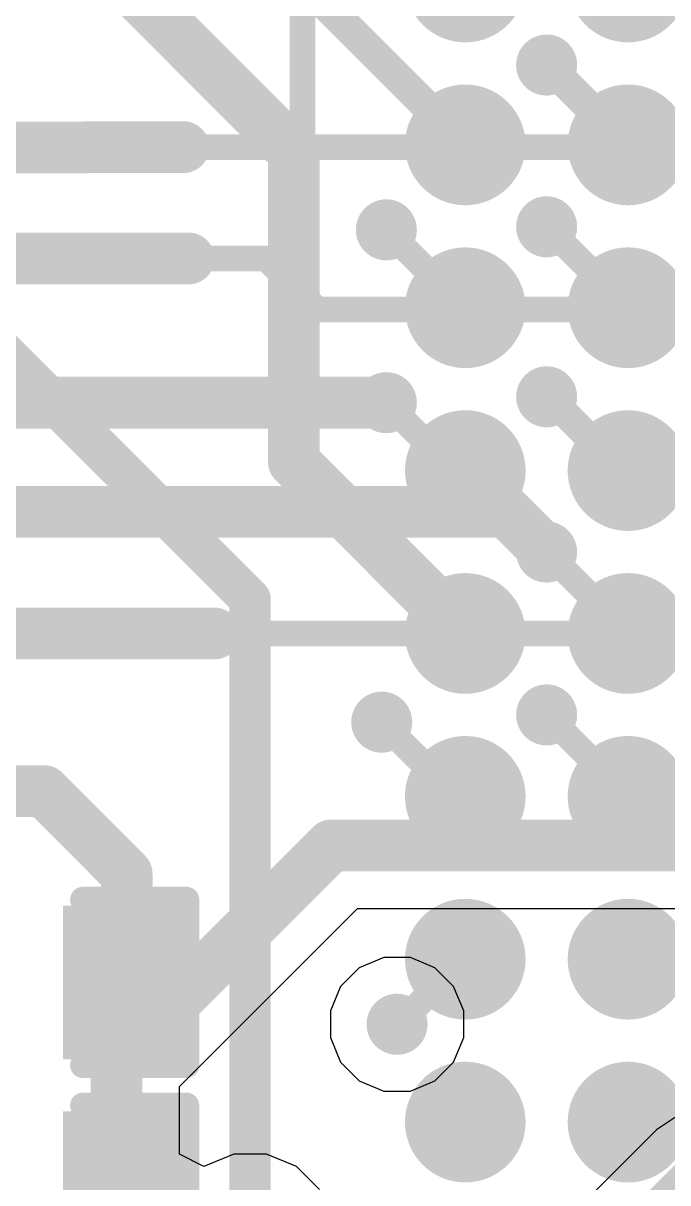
# Model space of a CAD drawing. Header units: millimetres. Extents: x -5.5 to 48.8, y -1.4 to 42.1.
# Drawn here: x 16.08 to 19.25, y 19.72 to 25.41 of the extents above; entities that cross this region are included whole.
import ezdxf

# ---------------------------------------------------------------- set-up
doc = ezdxf.new("R2010")
doc.units = ezdxf.units.MM
for name, color, linetype in [('BottomLayer', 5, 'Continuous'), ('TopLayer', 1, 'Continuous'), ('TopOverlay', 2, 'Continuous'), ('TopPaste', 8, 'Continuous'), ('TopSolder', 216, 'Continuous'), ('ViaHoleLayer', 16, 'Continuous')]:
    doc.layers.add(name, color=color, linetype=linetype)

# ---------------------------------------------------------------- blocks, each defined once
blk = doc.blocks.new('196_LFBGA__12_12__41')
at = {"layer": 'TopLayer'}
h = blk.add_hatch(color=1, dxfattribs=at)
edge = h.paths.add_edge_path()
edge.add_arc((-5.2, 3.6), 0.195, 0, 360)
h = blk.add_hatch(color=1, dxfattribs=at)
edge = h.paths.add_edge_path()
edge.add_arc((-4.4, 3.6), 0.195, 0, 360)
h = blk.add_hatch(color=1, dxfattribs=at)
edge = h.paths.add_edge_path()
edge.add_arc((-5.2, 2.8), 0.195, 0, 360)
h = blk.add_hatch(color=1, dxfattribs=at)
edge = h.paths.add_edge_path()
edge.add_arc((-4.4, 2.8), 0.195, 0, 360)
h = blk.add_hatch(color=1, dxfattribs=at)
edge = h.paths.add_edge_path()
edge.add_arc((-5.2, 2), 0.195, 0, 360)
h = blk.add_hatch(color=1, dxfattribs=at)
edge = h.paths.add_edge_path()
edge.add_arc((-4.4, 2), 0.195, 0, 360)
h = blk.add_hatch(color=1, dxfattribs=at)
edge = h.paths.add_edge_path()
edge.add_arc((-5.2, 1.2), 0.195, 0, 360)
h = blk.add_hatch(color=1, dxfattribs=at)
edge = h.paths.add_edge_path()
edge.add_arc((-4.4, 1.2), 0.195, 0, 360)
h = blk.add_hatch(color=1, dxfattribs=at)
edge = h.paths.add_edge_path()
edge.add_arc((-5.2, 0.4), 0.195, 0, 360)
h = blk.add_hatch(color=1, dxfattribs=at)
edge = h.paths.add_edge_path()
edge.add_arc((-4.4, 0.4), 0.195, 0, 360)
h = blk.add_hatch(color=1, dxfattribs=at)
edge = h.paths.add_edge_path()
edge.add_arc((-5.2, -0.4), 0.195, 0, 360)
h = blk.add_hatch(color=1, dxfattribs=at)
edge = h.paths.add_edge_path()
edge.add_arc((-4.4, -0.4), 0.195, 0, 360)
h = blk.add_hatch(color=1, dxfattribs=at)
edge = h.paths.add_edge_path()
edge.add_arc((-5.2, -1.2), 0.195, 0, 360)
h = blk.add_hatch(color=1, dxfattribs=at)
edge = h.paths.add_edge_path()
edge.add_arc((-4.4, -1.2), 0.195, 0, 360)
at = {"layer": 'TopPaste'}
h = blk.add_hatch(color=8, dxfattribs=at)
edge = h.paths.add_edge_path()
edge.add_arc((-5.2, 3.6), 0.195, 0, 360)
h = blk.add_hatch(color=8, dxfattribs=at)
edge = h.paths.add_edge_path()
edge.add_arc((-4.4, 3.6), 0.195, 0, 360)
h = blk.add_hatch(color=8, dxfattribs=at)
edge = h.paths.add_edge_path()
edge.add_arc((-5.2, 2.8), 0.195, 0, 360)
h = blk.add_hatch(color=8, dxfattribs=at)
edge = h.paths.add_edge_path()
edge.add_arc((-4.4, 2.8), 0.195, 0, 360)
h = blk.add_hatch(color=8, dxfattribs=at)
edge = h.paths.add_edge_path()
edge.add_arc((-5.2, 2), 0.195, 0, 360)
h = blk.add_hatch(color=8, dxfattribs=at)
edge = h.paths.add_edge_path()
edge.add_arc((-4.4, 2), 0.195, 0, 360)
h = blk.add_hatch(color=8, dxfattribs=at)
edge = h.paths.add_edge_path()
edge.add_arc((-5.2, 1.2), 0.195, 0, 360)
h = blk.add_hatch(color=8, dxfattribs=at)
edge = h.paths.add_edge_path()
edge.add_arc((-4.4, 1.2), 0.195, 0, 360)
h = blk.add_hatch(color=8, dxfattribs=at)
edge = h.paths.add_edge_path()
edge.add_arc((-5.2, 0.4), 0.195, 0, 360)
h = blk.add_hatch(color=8, dxfattribs=at)
edge = h.paths.add_edge_path()
edge.add_arc((-4.4, 0.4), 0.195, 0, 360)
h = blk.add_hatch(color=8, dxfattribs=at)
edge = h.paths.add_edge_path()
edge.add_arc((-5.2, -0.4), 0.195, 0, 360)
h = blk.add_hatch(color=8, dxfattribs=at)
edge = h.paths.add_edge_path()
edge.add_arc((-4.4, -0.4), 0.195, 0, 360)
h = blk.add_hatch(color=8, dxfattribs=at)
edge = h.paths.add_edge_path()
edge.add_arc((-5.2, -1.2), 0.195, 0, 360)
h = blk.add_hatch(color=8, dxfattribs=at)
edge = h.paths.add_edge_path()
edge.add_arc((-4.4, -1.2), 0.195, 0, 360)
at = {"layer": 'TopSolder'}
h = blk.add_hatch(color=216, dxfattribs=at)
edge = h.paths.add_edge_path()
edge.add_arc((-5.2, 4.4), 0.2966, 0, 360)
h = blk.add_hatch(color=216, dxfattribs=at)
edge = h.paths.add_edge_path()
edge.add_arc((-4.4, 4.4), 0.2966, 0, 360)
h = blk.add_hatch(color=216, dxfattribs=at)
edge = h.paths.add_edge_path()
edge.add_arc((-5.2, 3.6), 0.2966, 0, 360)
h = blk.add_hatch(color=216, dxfattribs=at)
edge = h.paths.add_edge_path()
edge.add_arc((-4.4, 3.6), 0.2966, 0, 360)
h = blk.add_hatch(color=216, dxfattribs=at)
edge = h.paths.add_edge_path()
edge.add_arc((-5.2, 2.8), 0.2966, 0, 360)
h = blk.add_hatch(color=216, dxfattribs=at)
edge = h.paths.add_edge_path()
edge.add_arc((-4.4, 2.8), 0.2966, 0, 360)
h = blk.add_hatch(color=216, dxfattribs=at)
edge = h.paths.add_edge_path()
edge.add_arc((-5.2, 2), 0.2966, 0, 360)
h = blk.add_hatch(color=216, dxfattribs=at)
edge = h.paths.add_edge_path()
edge.add_arc((-4.4, 2), 0.2966, 0, 360)
h = blk.add_hatch(color=216, dxfattribs=at)
edge = h.paths.add_edge_path()
edge.add_arc((-5.2, 1.2), 0.2966, 0, 360)
h = blk.add_hatch(color=216, dxfattribs=at)
edge = h.paths.add_edge_path()
edge.add_arc((-4.4, 1.2), 0.2966, 0, 360)
h = blk.add_hatch(color=216, dxfattribs=at)
edge = h.paths.add_edge_path()
edge.add_arc((-5.2, 0.4), 0.2966, 0, 360)
h = blk.add_hatch(color=216, dxfattribs=at)
edge = h.paths.add_edge_path()
edge.add_arc((-4.4, 0.4), 0.2966, 0, 360)
h = blk.add_hatch(color=216, dxfattribs=at)
edge = h.paths.add_edge_path()
edge.add_arc((-5.2, -0.4), 0.2966, 0, 360)
h = blk.add_hatch(color=216, dxfattribs=at)
edge = h.paths.add_edge_path()
edge.add_arc((-4.4, -0.4), 0.2966, 0, 360)
h = blk.add_hatch(color=216, dxfattribs=at)
edge = h.paths.add_edge_path()
edge.add_arc((-5.2, -1.2), 0.2966, 0, 360)
h = blk.add_hatch(color=216, dxfattribs=at)
edge = h.paths.add_edge_path()
edge.add_arc((-4.4, -1.2), 0.2966, 0, 360)
at = {"layer": 'TopOverlay', "const_width": 0.127}
blk.add_lwpolyline([(-6, 3), (-6, 6)], dxfattribs=at)
at = {"layer": 'TopOverlay', "const_width": 0.0635}
blk.add_lwpolyline([(-6.0318, 3, 1), (-5.9683, 3, 1)], format="xyb", close=True, dxfattribs=at)
blk = doc.blocks.new('C___0402_108')
at = {"layer": 'TopLayer'}
for points in [[(-0.6985, -0.3175), (-0.6985, 0.3175), (-0.2413, 0.3175), (-0.2413, -0.3175)], [(0.2413, -0.3175), (0.2413, 0.3175), (0.6985, 0.3175), (0.6985, -0.3175)]]:
    blk.add_hatch(color=1, dxfattribs=at).paths.add_polyline_path(points)
at = {"layer": 'TopPaste'}
for points in [[(-0.6985, -0.3175), (-0.6985, 0.3175), (-0.2413, 0.3175), (-0.2413, -0.3175)], [(0.2413, -0.3175), (0.2413, 0.3175), (0.6985, 0.3175), (0.6985, -0.3175)]]:
    blk.add_hatch(color=8, dxfattribs=at).paths.add_polyline_path(points)
at = {"layer": 'TopSolder'}
for points in [[(-0.7585, -0.3775), (-0.7585, 0.3775), (-0.1813, 0.3775), (-0.1813, -0.3775)], [(0.1813, -0.3775), (0.1813, 0.3775), (0.7585, 0.3775), (0.7585, -0.3775)]]:
    blk.add_hatch(color=216, dxfattribs=at).paths.add_polyline_path(points)
at = {"layer": 'TopOverlay', "const_width": 0.127}
for points in [[(-0.7874, -0.4064), (-0.7874, 0.4064)], [(-0.7874, 0.4064), (-0.2794, 0.4064)], [(0.2794, 0.4064), (0.7874, 0.4064)], [(0.7874, -0.4064), (0.7874, 0.4064)], [(-0.7874, -0.4064), (-0.2794, -0.4064)], [(0.2794, -0.4064), (0.7874, -0.4064)]]:
    blk.add_lwpolyline(points, dxfattribs=at)
at = {"layer": 'TopOverlay', "const_width": 0.0635}
for points in [[(-0.8191, 0.4064, 1), (-0.7556, 0.4064, 1)], [(-0.8191, 0.4064, 1), (-0.7556, 0.4064, 1)], [(-0.3111, 0.4064, 1), (-0.2477, 0.4064, 1)], [(0.2477, 0.4064, 1), (0.3111, 0.4064, 1)], [(0.7556, 0.4064, 1), (0.8191, 0.4064, 1)], [(0.7556, 0.4064, 1), (0.8191, 0.4064, 1)], [(-0.8191, -0.4064, 1), (-0.7556, -0.4064, 1)], [(-0.8191, -0.4064, 1), (-0.7556, -0.4064, 1)], [(-0.3111, -0.4064, 1), (-0.2477, -0.4064, 1)], [(0.2477, -0.4064, 1), (0.3111, -0.4064, 1)], [(0.7556, -0.4064, 1), (0.8191, -0.4064, 1)], [(0.7556, -0.4064, 1), (0.8191, -0.4064, 1)]]:
    blk.add_lwpolyline(points, format="xyb", close=True, dxfattribs=at)
blk = doc.blocks.new('C___0402_112')
at = {"layer": 'TopLayer'}
for points in [[(-0.6985, -0.3175), (-0.6985, 0.3175), (-0.2413, 0.3175), (-0.2413, -0.3175)], [(0.2413, -0.3175), (0.2413, 0.3175), (0.6985, 0.3175), (0.6985, -0.3175)]]:
    blk.add_hatch(color=1, dxfattribs=at).paths.add_polyline_path(points)
at = {"layer": 'TopPaste'}
for points in [[(-0.6985, -0.3175), (-0.6985, 0.3175), (-0.2413, 0.3175), (-0.2413, -0.3175)], [(0.2413, -0.3175), (0.2413, 0.3175), (0.6985, 0.3175), (0.6985, -0.3175)]]:
    blk.add_hatch(color=8, dxfattribs=at).paths.add_polyline_path(points)
at = {"layer": 'TopSolder'}
for points in [[(-0.7585, -0.3775), (-0.7585, 0.3775), (-0.1813, 0.3775), (-0.1813, -0.3775)], [(0.1813, -0.3775), (0.1813, 0.3775), (0.7585, 0.3775), (0.7585, -0.3775)]]:
    blk.add_hatch(color=216, dxfattribs=at).paths.add_polyline_path(points)
at = {"layer": 'TopOverlay', "const_width": 0.127}
for points in [[(-0.7874, -0.4064), (-0.7874, 0.4064)], [(-0.7874, 0.4064), (-0.2794, 0.4064)], [(0.2794, 0.4064), (0.7874, 0.4064)], [(0.7874, -0.4064), (0.7874, 0.4064)], [(-0.7874, -0.4064), (-0.2794, -0.4064)], [(0.2794, -0.4064), (0.7874, -0.4064)]]:
    blk.add_lwpolyline(points, dxfattribs=at)
at = {"layer": 'TopOverlay', "const_width": 0.0635}
for points in [[(-0.8191, 0.4064, 1), (-0.7556, 0.4064, 1)], [(-0.8191, 0.4064, 1), (-0.7556, 0.4064, 1)], [(-0.3111, 0.4064, 1), (-0.2477, 0.4064, 1)], [(0.2477, 0.4064, 1), (0.3111, 0.4064, 1)], [(0.7556, 0.4064, 1), (0.8191, 0.4064, 1)], [(0.7556, 0.4064, 1), (0.8191, 0.4064, 1)], [(-0.8191, -0.4064, 1), (-0.7556, -0.4064, 1)], [(-0.8191, -0.4064, 1), (-0.7556, -0.4064, 1)], [(-0.3111, -0.4064, 1), (-0.2477, -0.4064, 1)], [(0.2477, -0.4064, 1), (0.3111, -0.4064, 1)], [(0.7556, -0.4064, 1), (0.8191, -0.4064, 1)], [(0.7556, -0.4064, 1), (0.8191, -0.4064, 1)]]:
    blk.add_lwpolyline(points, format="xyb", close=True, dxfattribs=at)

msp = doc.modelspace()

# ---------------------------------------------------------------- hatches: boundary and pattern name
at = {"layer": 'BottomLayer'}
h = msp.add_hatch(color=5, dxfattribs=at)
edge = h.paths.add_edge_path()
edge.add_arc((18.651, 25.2071), 0.15, 0, 360)
h = msp.add_hatch(color=5, dxfattribs=at)
edge = h.paths.add_edge_path()
edge.add_arc((18.651, 24.4125), 0.15, 0, 360)
h = msp.add_hatch(color=5, dxfattribs=at)
edge = h.paths.add_edge_path()
edge.add_arc((17.863, 24.3976), 0.15, 0, 360)
h = msp.add_hatch(color=5, dxfattribs=at)
edge = h.paths.add_edge_path()
edge.add_arc((17.863, 23.5487), 0.15, 0, 360)
h = msp.add_hatch(color=5, dxfattribs=at)
edge = h.paths.add_edge_path()
edge.add_arc((18.651, 23.5776), 0.15, 0, 360)
h = msp.add_hatch(color=5, dxfattribs=at)
edge = h.paths.add_edge_path()
edge.add_arc((18.651, 22.815), 0.15, 0, 360)
h = msp.add_hatch(color=5, dxfattribs=at)
edge = h.paths.add_edge_path()
edge.add_arc((18.651, 22.015), 0.15, 0, 360)
h = msp.add_hatch(color=5, dxfattribs=at)
edge = h.paths.add_edge_path()
edge.add_arc((17.8403, 21.9794), 0.15, 0, 360)
h = msp.add_hatch(color=5, dxfattribs=at)
edge = h.paths.add_edge_path()
edge.add_arc((17.9157, 20.4954), 0.15, 0, 360)
at = {"layer": 'TopLayer'}
h = msp.add_hatch(color=1, dxfattribs=at)
edge = h.paths.add_edge_path()
edge.add_arc((18.651, 25.2071), 0.15, 0, 360)
h = msp.add_hatch(color=1, dxfattribs=at)
edge = h.paths.add_edge_path()
edge.add_arc((18.651, 24.4125), 0.15, 0, 360)
h = msp.add_hatch(color=1, dxfattribs=at)
edge = h.paths.add_edge_path()
edge.add_arc((17.863, 24.3976), 0.15, 0, 360)
h = msp.add_hatch(color=1, dxfattribs=at)
edge = h.paths.add_edge_path()
edge.add_arc((17.863, 23.5487), 0.15, 0, 360)
h = msp.add_hatch(color=1, dxfattribs=at)
edge = h.paths.add_edge_path()
edge.add_arc((18.651, 23.5776), 0.15, 0, 360)
h = msp.add_hatch(color=1, dxfattribs=at)
edge = h.paths.add_edge_path()
edge.add_arc((18.651, 22.815), 0.15, 0, 360)
h = msp.add_hatch(color=1, dxfattribs=at)
edge = h.paths.add_edge_path()
edge.add_arc((18.651, 22.015), 0.15, 0, 360)
h = msp.add_hatch(color=1, dxfattribs=at)
edge = h.paths.add_edge_path()
edge.add_arc((17.8403, 21.9794), 0.15, 0, 360)
h = msp.add_hatch(color=1, dxfattribs=at)
edge = h.paths.add_edge_path()
edge.add_arc((17.9157, 20.4954), 0.15, 0, 360)
msp.add_hatch(color=1, dxfattribs=at).paths.add_polyline_path([(16.3322, 14.9098), (16.7894, 14.9098), (16.7894, 20.0965), (16.3322, 20.0965)])
at = {"layer": 'ViaHoleLayer'}
h = msp.add_hatch(color=16, dxfattribs=at)
edge = h.paths.add_edge_path()
edge.add_arc((18.651, 25.2071), 0.1, 0, 360)
h = msp.add_hatch(color=16, dxfattribs=at)
edge = h.paths.add_edge_path()
edge.add_arc((17.863, 24.3976), 0.1, 0, 360)
h = msp.add_hatch(color=16, dxfattribs=at)
edge = h.paths.add_edge_path()
edge.add_arc((18.651, 24.4125), 0.1, 0, 360)
h = msp.add_hatch(color=16, dxfattribs=at)
edge = h.paths.add_edge_path()
edge.add_arc((17.863, 23.5487), 0.1, 0, 360)
h = msp.add_hatch(color=16, dxfattribs=at)
edge = h.paths.add_edge_path()
edge.add_arc((18.651, 23.5776), 0.1, 0, 360)
h = msp.add_hatch(color=16, dxfattribs=at)
edge = h.paths.add_edge_path()
edge.add_arc((18.651, 22.815), 0.1, 0, 360)
h = msp.add_hatch(color=16, dxfattribs=at)
edge = h.paths.add_edge_path()
edge.add_arc((18.651, 22.015), 0.1, 0, 360)
h = msp.add_hatch(color=16, dxfattribs=at)
edge = h.paths.add_edge_path()
edge.add_arc((17.8403, 21.9794), 0.1, 0, 360)
h = msp.add_hatch(color=16, dxfattribs=at)
edge = h.paths.add_edge_path()
edge.add_arc((17.9157, 20.4954), 0.1, 0, 360)

# ---------------------------------------------------------------- linework, layer by layer
at = {"layer": 'BottomLayer'}
for p, q in [((16.8462, 20.1891), (17.7204, 21.0633)), ((17.7204, 21.0633), (21.2563, 21.0633)), ((17.8505, 20.8232), (17.73, 20.7733)), ((17.9809, 20.8232), (17.8505, 20.8232)), ((18.1014, 20.7733), (17.9809, 20.8232)), ((17.73, 20.7733), (17.6378, 20.6811)), ((18.1936, 20.6811), (18.1014, 20.7733)), ((17.6378, 20.6811), (17.5879, 20.5606)), ((18.2435, 20.5606), (18.1936, 20.6811)), ((17.5879, 20.5606), (17.5879, 20.4302)), ((18.2435, 20.4302), (18.2435, 20.5606)), ((17.5879, 20.4302), (17.6378, 20.3097)), ((18.1936, 20.3097), (18.2435, 20.4302)), ((17.6378, 20.3097), (17.73, 20.2175)), ((18.1014, 20.2175), (18.1936, 20.3097)), ((16.8462, 19.8574), (16.8462, 20.1891)), ((17.73, 20.2175), (17.8505, 20.1676)), ((17.8505, 20.1676), (17.9809, 20.1676)), ((17.9809, 20.1676), (18.1014, 20.2175)), ((19.3333, 20.0725), (19.1905, 19.9771)), ((19.1905, 19.9771), (18.3691, 19.1557)), ((16.9651, 19.7968), (16.8462, 19.8574)), ((17.1132, 19.8581), (16.9651, 19.7968)), ((17.2734, 19.8581), (17.1132, 19.8581)), ((17.4215, 19.7968), (17.2734, 19.8581)), ((17.5348, 19.6834), (17.4215, 19.7968))]:
    msp.add_line(p, q, dxfattribs=at)
for points, const_width in [([(9.7536, 24.8019), (16.3811, 24.8019)], 0.254), ([(16.3811, 24.8019), (16.383, 24.8038)], 0.254), ([(16.383, 24.8038), (16.8656, 24.8038)], 0.254), ([(16.8656, 24.8038), (20.6477, 24.8038)], 0.127), ([(10.8712, 24.257), (16.891, 24.257)], 0.254), ([(16.891, 24.257), (17.272, 24.257)], 0.127), ([(17.272, 24.257), (17.5227, 24.0063)], 0.127), ([(17.5227, 24.0063), (20.6597, 24.0063)], 0.127), ([(11.3284, 23.5487), (17.863, 23.5487)], 0.254), ([(18.651, 23.5776), (19.013, 23.2156)], 0.127), ([(19.013, 23.2156), (20.5527, 23.2156)], 0.127), ([(7.3823, 23.0124), (18.4536, 23.0124)], 0.254), ([(18.4536, 23.0124), (18.651, 22.815)], 0.254), ([(6.3911, 22.415), (17.018, 22.415)], 0.254), ([(17.018, 22.415), (20.3892, 22.415)], 0.127), ([(16.8794, 20.6619), (17.5916, 21.3741)], 0.254), ([(17.5916, 21.3741), (21.9456, 21.3741)], 0.254), ([(16.7675, 20.55), (16.8794, 20.6619)], 0.254), ([(16.5354, 20.3179), (16.7675, 20.55)], 0.254), ([(16.5354, 12.3154), (16.5354, 20.3179)], 0.254), ([(18.6804, 18.8444), (19.5018, 19.6658)], 0.508)]:
    msp.add_lwpolyline(points, dxfattribs=dict(at, const_width=const_width))
for points, const_width in [([(16.3176, 24.8019, 1), (16.4446, 24.8019, 1)], 0.127), ([(16.3176, 24.8019, 1), (16.4446, 24.8019, 1)], 0.127), ([(16.3195, 24.8038, 1), (16.4465, 24.8038, 1)], 0.127), ([(16.3195, 24.8038, 1), (16.4465, 24.8038, 1)], 0.127), ([(16.8021, 24.8038, 1), (16.9291, 24.8038, 1)], 0.127), ([(16.8339, 24.8038, 1), (16.8973, 24.8038, 1)], 0.0635), ([(16.8275, 24.257, 1), (16.9545, 24.257, 1)], 0.127), ([(16.8592, 24.257, 1), (16.9228, 24.257, 1)], 0.0635), ([(17.2402, 24.257, 1), (17.3038, 24.257, 1)], 0.0635), ([(17.2402, 24.257, 1), (17.3038, 24.257, 1)], 0.0635), ([(17.491, 24.0063, 1), (17.5545, 24.0063, 1)], 0.0635), ([(17.491, 24.0063, 1), (17.5545, 24.0063, 1)], 0.0635), ([(17.7995, 23.5487, 1), (17.9265, 23.5487, 1)], 0.127), ([(18.6193, 23.5776, 1), (18.6828, 23.5776, 1)], 0.0635), ([(18.9812, 23.2156, 1), (19.0447, 23.2156, 1)], 0.0635), ([(18.9812, 23.2156, 1), (19.0447, 23.2156, 1)], 0.0635), ([(18.3901, 23.0124, 1), (18.5171, 23.0124, 1)], 0.127), ([(18.3901, 23.0124, 1), (18.5171, 23.0124, 1)], 0.127), ([(18.5875, 22.815, 1), (18.7145, 22.815, 1)], 0.127), ([(16.9545, 22.415, 1), (17.0815, 22.415, 1)], 0.127), ([(16.9862, 22.415, 1), (17.0497, 22.415, 1)], 0.0635), ([(17.5281, 21.3741, 1), (17.6551, 21.3741, 1)], 0.127), ([(17.5281, 21.3741, 1), (17.6551, 21.3741, 1)], 0.127), ([(16.8159, 20.6619, 1), (16.9429, 20.6619, 1)], 0.127), ([(16.8159, 20.6619, 1), (16.9429, 20.6619, 1)], 0.127), ([(16.704, 20.55, 1), (16.831, 20.55, 1)], 0.127), ([(16.704, 20.55, 1), (16.831, 20.55, 1)], 0.127), ([(16.4719, 20.3179, 1), (16.5989, 20.3179, 1)], 0.127), ([(16.4719, 20.3179, 1), (16.5989, 20.3179, 1)], 0.127)]:
    msp.add_lwpolyline(points, format="xyb", close=True, dxfattribs=dict(at, const_width=const_width))
at = {"layer": 'TopLayer'}
for points, const_width in [([(16.256, 25.9334), (17.4082, 24.7812)], 0.254), ([(17.2176, 25.8484), (18.251, 24.815)], 0.1524), ([(18.655, 25.2071), (19.0471, 24.815)], 0.1524), ([(18.651, 25.2071), (18.655, 25.2071)], 0.127), ([(17.4082, 23.2578), (17.4082, 24.7812)], 0.254), ([(19.0471, 24.815), (19.051, 24.815)], 0.127), ([(17.863, 24.3976), (18.2456, 24.015)], 0.127), ([(18.651, 24.4125), (18.6523, 24.4125)], 0.127), ([(18.6523, 24.4125), (19.0497, 24.015)], 0.127), ([(15.8242, 23.9522), (17.1933, 22.5831)], 0.2032), ([(19.0497, 24.015), (19.051, 24.015)], 0.127), ([(18.651, 23.5776), (18.6697, 23.5776)], 0.127), ([(18.6697, 23.5776), (19.0323, 23.215)], 0.127), ([(17.863, 23.5487), (18.1967, 23.215)], 0.127), ([(17.4082, 23.2578), (18.251, 22.415)], 0.254), ([(18.1967, 23.215), (18.251, 23.215)], 0.127), ([(19.0323, 23.215), (19.051, 23.215)], 0.127), ([(18.651, 22.815), (19.051, 22.415)], 0.127), ([(17.1933, 19.4553), (17.1933, 22.5831)], 0.2032), ([(18.651, 22.015), (19.051, 21.615)], 0.127), ([(17.8403, 21.9794), (18.2047, 21.615)], 0.127), ([(15.8298, 21.6408), (16.1798, 21.6408)], 0.254), ([(16.1798, 21.6408), (16.5862, 21.2344)], 0.254), ([(18.2047, 21.615), (18.251, 21.615)], 0.127), ([(16.5862, 20.7761), (16.5862, 21.2344)], 0.254), ([(16.5619, 20.701), (16.6116, 20.7507)], 0.254), ([(16.5862, 20.7761), (16.6116, 20.7507)], 0.254), ([(17.9236, 20.4954), (18.2432, 20.815)], 0.127), ([(18.2432, 20.815), (18.251, 20.815)], 0.127), ([(17.9157, 20.4954), (17.9236, 20.4954)], 0.127)]:
    msp.add_lwpolyline(points, dxfattribs=dict(at, const_width=const_width))
for points, const_width in [([(18.6169, 25.2071, 1), (18.6931, 25.2071, 1)], 0.0762), ([(18.6193, 25.2071, 1), (18.6828, 25.2071, 1)], 0.0635), ([(18.6232, 25.2071, 1), (18.6867, 25.2071, 1)], 0.0635), ([(17.3447, 24.7812, 1), (17.4717, 24.7812, 1)], 0.127), ([(17.3447, 24.7812, 1), (17.4717, 24.7812, 1)], 0.127), ([(18.2129, 24.815, 1), (18.2891, 24.815, 1)], 0.0762), ([(19.009, 24.815, 1), (19.0852, 24.815, 1)], 0.0762), ([(19.0153, 24.815, 1), (19.0788, 24.815, 1)], 0.0635), ([(19.0193, 24.815, 1), (19.0828, 24.815, 1)], 0.0635), ([(17.8312, 24.3976, 1), (17.8947, 24.3976, 1)], 0.0635), ([(18.6193, 24.4125, 1), (18.6828, 24.4125, 1)], 0.0635), ([(18.6205, 24.4125, 1), (18.684, 24.4125, 1)], 0.0635), ([(18.6205, 24.4125, 1), (18.684, 24.4125, 1)], 0.0635), ([(18.2138, 24.015, 1), (18.2773, 24.015, 1)], 0.0635), ([(19.018, 24.015, 1), (19.0815, 24.015, 1)], 0.0635), ([(19.018, 24.015, 1), (19.0815, 24.015, 1)], 0.0635), ([(19.0193, 24.015, 1), (19.0828, 24.015, 1)], 0.0635), ([(18.6193, 23.5776, 1), (18.6828, 23.5776, 1)], 0.0635), ([(18.638, 23.5776, 1), (18.7015, 23.5776, 1)], 0.0635), ([(18.638, 23.5776, 1), (18.7015, 23.5776, 1)], 0.0635), ([(17.8312, 23.5487, 1), (17.8947, 23.5487, 1)], 0.0635), ([(17.3447, 23.2578, 1), (17.4717, 23.2578, 1)], 0.127), ([(17.3447, 23.2578, 1), (17.4717, 23.2578, 1)], 0.127), ([(18.1649, 23.215, 1), (18.2284, 23.215, 1)], 0.0635), ([(18.1649, 23.215, 1), (18.2284, 23.215, 1)], 0.0635), ([(18.2192, 23.215, 1), (18.2827, 23.215, 1)], 0.0635), ([(19.0006, 23.215, 1), (19.0641, 23.215, 1)], 0.0635), ([(19.0006, 23.215, 1), (19.0641, 23.215, 1)], 0.0635), ([(19.0193, 23.215, 1), (19.0828, 23.215, 1)], 0.0635), ([(18.6193, 22.815, 1), (18.6828, 22.815, 1)], 0.0635), ([(17.1425, 22.5831, 1), (17.2441, 22.5831, 1)], 0.1016), ([(17.1425, 22.5831, 1), (17.2441, 22.5831, 1)], 0.1016), ([(18.1875, 22.415, 1), (18.3145, 22.415, 1)], 0.127), ([(19.0193, 22.415, 1), (19.0828, 22.415, 1)], 0.0635), ([(18.6193, 22.015, 1), (18.6828, 22.015, 1)], 0.0635), ([(17.8086, 21.9794, 1), (17.8721, 21.9794, 1)], 0.0635), ([(16.1163, 21.6408, 1), (16.2433, 21.6408, 1)], 0.127), ([(16.1163, 21.6408, 1), (16.2433, 21.6408, 1)], 0.127), ([(18.1729, 21.615, 1), (18.2364, 21.615, 1)], 0.0635), ([(18.1729, 21.615, 1), (18.2364, 21.615, 1)], 0.0635), ([(18.2192, 21.615, 1), (18.2827, 21.615, 1)], 0.0635), ([(19.0193, 21.615, 1), (19.0828, 21.615, 1)], 0.0635), ([(16.5227, 21.2344, 1), (16.6497, 21.2344, 1)], 0.127), ([(16.5227, 21.2344, 1), (16.6497, 21.2344, 1)], 0.127), ([(16.5227, 20.7761, 1), (16.6497, 20.7761, 1)], 0.127), ([(16.5227, 20.7761, 1), (16.6497, 20.7761, 1)], 0.127), ([(16.5481, 20.7507, 1), (16.6751, 20.7507, 1)], 0.127), ([(16.5481, 20.7507, 1), (16.6751, 20.7507, 1)], 0.127), ([(18.2114, 20.815, 1), (18.2749, 20.815, 1)], 0.0635), ([(18.2114, 20.815, 1), (18.2749, 20.815, 1)], 0.0635), ([(18.2192, 20.815, 1), (18.2827, 20.815, 1)], 0.0635), ([(16.4984, 20.701, 1), (16.6254, 20.701, 1)], 0.127), ([(17.884, 20.4954, 1), (17.9475, 20.4954, 1)], 0.0635), ([(17.8918, 20.4954, 1), (17.9553, 20.4954, 1)], 0.0635), ([(17.8918, 20.4954, 1), (17.9553, 20.4954, 1)], 0.0635)]:
    msp.add_lwpolyline(points, format="xyb", close=True, dxfattribs=dict(at, const_width=const_width))

# ---------------------------------------------------------------- block references
for name, p in [('196_LFBGA__12_12__41', (23.451, 21.215)), ('C___0402_112', (16.092, 20.701)), ('C___0402_108', (16.092, 19.6901))]:
    msp.add_blockref(name, p)

doc.saveas('drawing.dxf')
